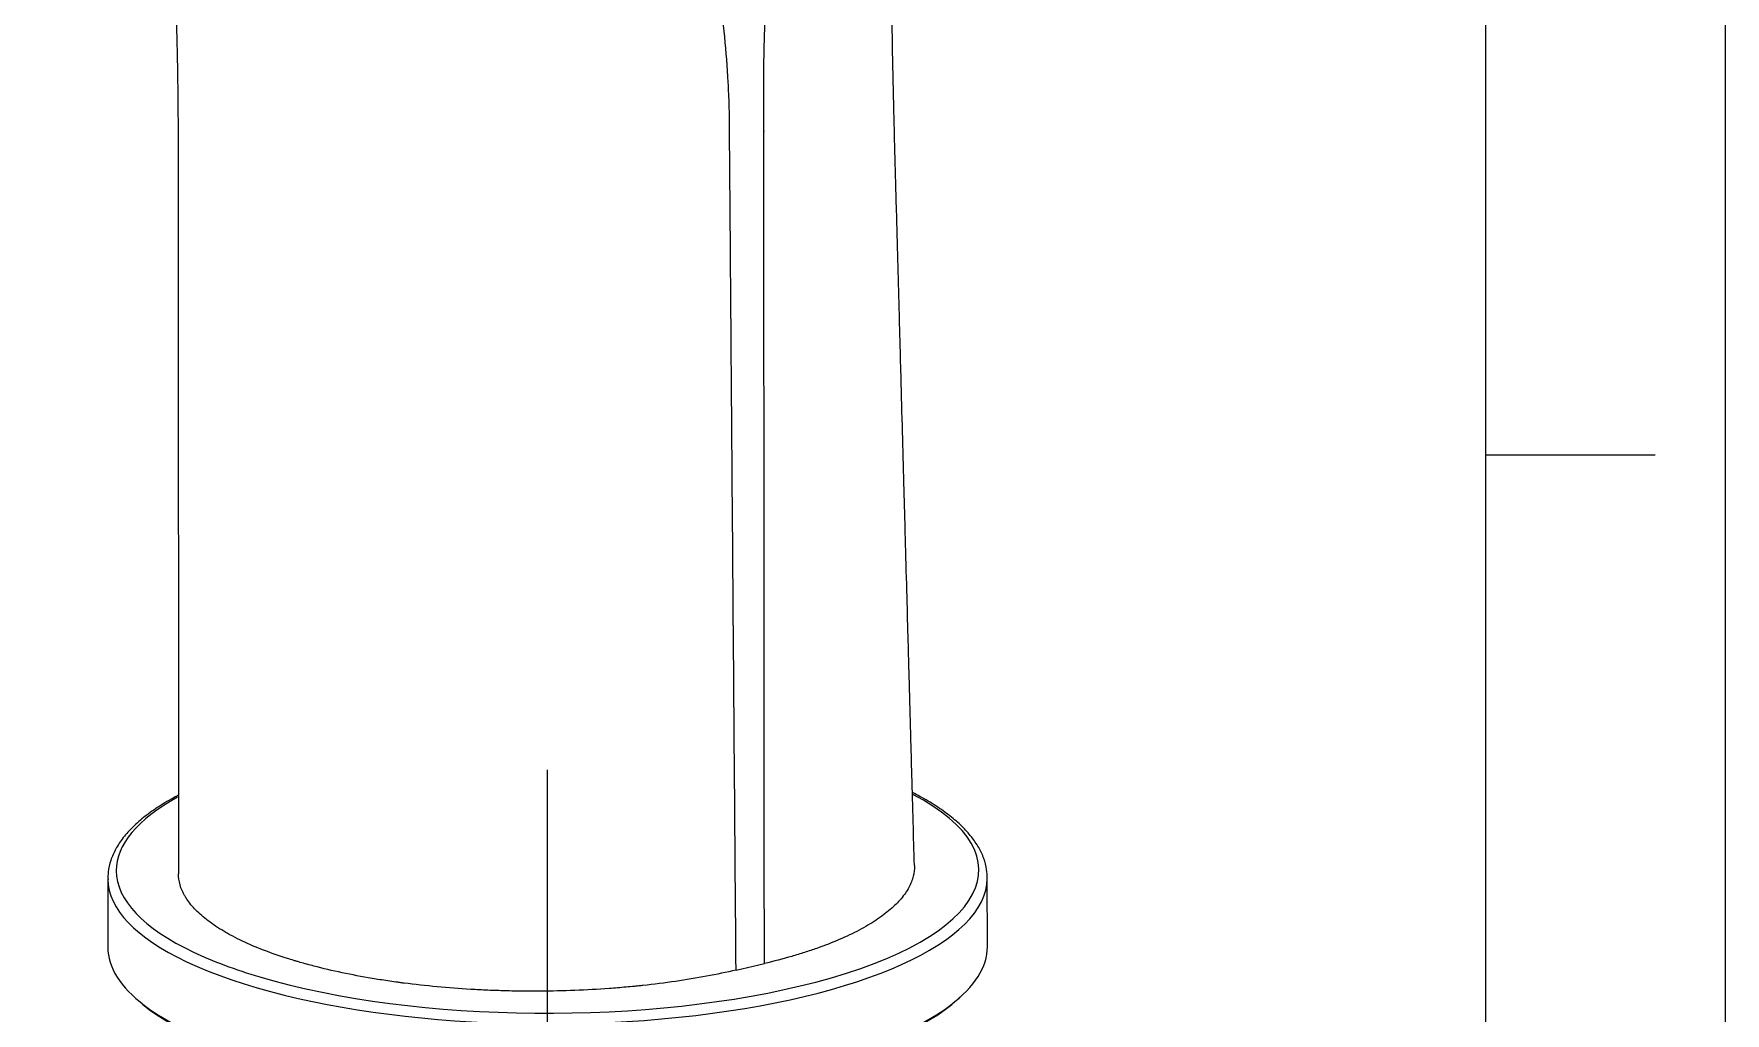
# Model space of a CAD drawing. Extents: x 9509 to 10103, y -15405 to -14985.
# Drawn here: x 10002.8 to 10102.8, y -15188.5 to -15130.6 of the extents above; entities that cross this region are included whole.
import ezdxf

# ---------------------------------------------------------------- set-up
doc = ezdxf.new("R2010")
doc.units = 0
doc.header["$MEASUREMENT"] = 0
doc.linetypes.add('CENTER', pattern=[47.5, 22, -8.5, 8.5, -8.5])
doc.linetypes.add('HIDDEN2', pattern=[4.7625, 3.175, -1.5875])
doc.layers.get('0').update_dxf_attribs({"linetype": 'CONTINUOUS'})
doc.layers.add('1', color=4, linetype='HIDDEN2')

msp = doc.modelspace()

# ---------------------------------------------------------------- linework, layer by layer
for p, q in [((10088.629, -15390.514), (10088.629, -14998.797)), ((10088.629, -15155.484), (10098.629, -15155.484))]:
    msp.add_line(p, q)
msp.add_lwpolyline([(9508.831, -14984.655), (10102.77, -14984.655), (10102.77, -15404.655), (9508.831, -15404.655)], close=True)
msp.add_point((10088.629, -15155.484))
at = {"layer": '1', "color": 1, "linetype": 'CENTER', "lineweight": 13}
msp.add_line((10033.153, -15191.004), (10033.143, -15174.115), dxfattribs=at)
at = {"layer": '1', "color": 7, "linetype": 'Continuous', "lineweight": 18}
for p, q in [((10007.147, -15180.547), (10007.149, -15184.605)), ((10059.149, -15184.572), (10059.147, -15180.514)), ((10044.291, -15185.953), (10045.966, -15185.566))]:
    msp.add_line(p, q, dxfattribs=at)
at = {"layer": '1', "color": 1, "linetype": 'Continuous', "lineweight": 13}
for centre, major_axis, start_param, end_param in [((10033.146, -15180.059), (-25.5, -0.016), 5.743871, 6.283185), ((10033.146, -15180.059), (-25.5, -0.016), 2.242173, 3.701443), ((10033.146, -15180.059), (-25.5, -0.016), 0, 0.607956), ((10033.147, -15180.531), (26, 0.017), 3.146657, 3.749548), ((10033.147, -15180.531), (26, 0.017), 3.749548, 6.281083), ((10033.146, -15180.059), (-25.5, -0.016), 0.607956, 0.840826), ((10033.149, -15184.588), (-26, -0.017), 0.410821, 2.729414)]:
    msp.add_ellipse(centre, major_axis=major_axis, ratio=0.330963, start_param=start_param, end_param=end_param, dxfattribs=at)
at = {"layer": '1', "color": 7, "linetype": 'Continuous', "lineweight": 18}
for centre, major_axis, start_param, end_param in [((10033.147, -15180.531), (26, 0.017), 3.141552, 3.146657), ((10033.149, -15184.588), (-26, -0.017), 0.000058, 0.410821), ((10033.149, -15184.588), (-26, -0.017), 2.729414, 3.141552), ((10033.146, -15180.059), (-25.5, -0.016), 0.840826, 2.242173), ((10033.149, -15184.777), (25.8, 0.016), 3.525023, 5.974974)]:
    msp.add_ellipse(centre, major_axis=major_axis, ratio=0.330963, start_param=start_param, end_param=end_param, dxfattribs=at)
for points, degree, knots in [([(10054.837, -15179.763), (10054.813, -15178.911), (10054.764, -15177.139), (10054.694, -15174.589), (10054.63, -15172.254), (10054.577, -15170.342), (10054.535, -15168.814), (10054.499, -15167.493), (10054.452, -15165.767), (10054.387, -15163.389), (10054.301, -15160.245), (10054.212, -15156.989), (10054.122, -15153.68), (10054.033, -15150.38), (10053.937, -15146.821), (10053.834, -15143.023), (10053.729, -15139.146), (10053.626, -15135.38), (10053.546, -15131.785), (10053.497, -15128.422), (10053.481, -15125.309), (10053.522, -15122.574), (10053.588, -15120.448), (10053.657, -15118.855), (10053.715, -15117.717), (10053.773, -15116.725), (10053.834, -15115.779), (10053.914, -15114.63), (10054.031, -15113.069), (10054.199, -15110.996), (10054.427, -15108.449), (10054.728, -15105.435), (10055.117, -15101.96), (10055.612, -15098.031), (10056.233, -15093.656), (10057.002, -15088.847), (10057.943, -15083.616), (10058.674, -15079.997), (10059.075, -15078.12)], 3, [0, 0, 0, 0, 0.024554, 0.05107, 0.07351, 0.091872, 0.106157, 0.117559, 0.129934, 0.15591, 0.186144, 0.220635, 0.249906, 0.281671, 0.315929, 0.352681, 0.391358, 0.427908, 0.46153, 0.495523, 0.525883, 0.552604, 0.575686, 0.588336, 0.599553, 0.609342, 0.617734, 0.627784, 0.64372, 0.664456, 0.689978, 0.720265, 0.755293, 0.79503, 0.83943, 0.888441, 0.941992, 1, 1, 1, 1]), ([(10045.966, -15185.566), (10045.95, -15160.745), (10045.934, -15135.923), (10045.932, -15132.971), (10045.937, -15132.524), (10045.956, -15130.802), (10046.205, -15125.709), (10046.645, -15122.208), (10046.966, -15119.656), (10047.637, -15115.28), (10048.162, -15111.855), (10048.771, -15108.349), (10051.186, -15094.455), (10054.69, -15080.679)], 2, [0, 0, 0, 0.477317, 0.477317, 0.509985, 0.509985, 0.542653, 0.607988, 0.607988, 0.673323, 0.673323, 0.738659, 0.738659, 1, 1, 1]), ([(10044.291, -15185.953), (10044.262, -15182.269), (10044.234, -15178.585), (10044.177, -15171.217), (10044.148, -15167.533), (10044.091, -15160.165), (10044.062, -15156.481), (10044.019, -15150.955), (10044.005, -15149.113), (10043.984, -15146.35), (10043.977, -15145.429), (10043.963, -15143.587), (10043.956, -15142.666), (10043.942, -15140.824), (10043.934, -15139.903), (10043.923, -15138.522), (10043.917, -15137.831), (10043.912, -15137.14), (10043.909, -15136.68), (10043.907, -15136.449), (10043.904, -15135.989), (10043.903, -15135.758), (10043.897, -15135.299), (10043.893, -15135.069), (10043.88, -15134.612), (10043.872, -15134.384), (10043.852, -15133.929), (10043.841, -15133.702), (10043.779, -15132.57), (10043.641, -15130.771), (10043.422, -15129.001), (10043.227, -15127.684), (10043.157, -15127.247), (10043.007, -15126.376), (10042.927, -15125.942), (10042.67, -15124.647), (10042.477, -15123.791), (10042.155, -15122.518), (10042.042, -15122.096), (10041.895, -15121.571), (10041.865, -15121.466), (10041.804, -15121.256), (10041.774, -15121.151), (10041.681, -15120.838), (10041.618, -15120.63), (10041.296, -15119.594), (10041.019, -15118.78), (10040.423, -15117.178), (10040.106, -15116.392), (10039.599, -15115.233), (10039.425, -15114.85), (10039.201, -15114.376), (10039.156, -15114.281), (10039.066, -15114.092), (10039.02, -15113.998), (10038.882, -15113.717), (10038.417, -15112.784), (10037.923, -15111.882), (10037.1, -15110.475), (10036.241, -15109.105), (10035.314, -15107.809), (10033.872, -15105.921), (10032.842, -15104.735), (10031.193, -15103.07), (10030.625, -15102.533), (10029.967, -15101.951), (10029.894, -15101.887), (10029.746, -15101.759), (10029.525, -15101.568), (10029.005, -15101.131), (10028.552, -15100.77), (10027.637, -15100.065), (10027.015, -15099.618), (10025.746, -15098.771), (10025.099, -15098.37), (10023.782, -15097.615), (10022.441, -15096.906), (10021.052, -15096.289), (10019.638, -15095.718), (10018.919, -15095.456), (10018.005, -15095.158), (10017.821, -15095.1), (10017.545, -15095.015), (10017.452, -15094.988), (10017.267, -15094.932), (10016.804, -15094.797), (10016.339, -15094.671), (10015.217, -15094.389), (10014.464, -15094.227), (10012.946, -15093.953), (10011.417, -15093.729), (10009.866, -15093.604), (10008.304, -15093.53), (10007.517, -15093.518), (10005.933, -15093.544), (10005.135, -15093.582), (10003.93, -15093.678), (10003.527, -15093.716), (10003.021, -15093.772), (10002.92, -15093.783), (10002.717, -15093.807), (10002.616, -15093.82), (10002.312, -15093.858), (10001.703, -15093.939), (10001.095, -15094.034), (10000.283, -15094.174), (9999.878, -15094.251), (9999.269, -15094.374), (9999.066, -15094.417), (9998.66, -15094.504), (9998.458, -15094.55), (9998.052, -15094.642), (9997.849, -15094.688), (9997.443, -15094.782), (9996.835, -15094.924), (9996.226, -15095.067), (9995.415, -15095.259), (9995.009, -15095.355), (9993.792, -15095.642), (9992.98, -15095.833), (9990.546, -15096.408), (9988.923, -15096.79), (9984.054, -15097.938), (9980.808, -15098.7), (9971.07, -15100.988), (9964.578, -15102.513), (9958.086, -15104.035)], 3, [0, 0, 0, 0, 0.0625, 0.0625, 0.125, 0.125, 0.1875, 0.1875, 0.21875, 0.21875, 0.234375, 0.234375, 0.25, 0.25, 0.265625, 0.265625, 0.273437, 0.277344, 0.277344, 0.28125, 0.28125, 0.285156, 0.285156, 0.289062, 0.289062, 0.292969, 0.292969, 0.296875, 0.296875, 0.3125, 0.328125, 0.328125, 0.335937, 0.335937, 0.34375, 0.34375, 0.359375, 0.359375, 0.367187, 0.367187, 0.369141, 0.369141, 0.371094, 0.371094, 0.375, 0.375, 0.390625, 0.390625, 0.40625, 0.40625, 0.414062, 0.414062, 0.416016, 0.416016, 0.417969, 0.417969, 0.421875, 0.4375, 0.4375, 0.453125, 0.46875, 0.46875, 0.5, 0.5, 0.515625, 0.515625, 0.517578, 0.517578, 0.519531, 0.523437, 0.53125, 0.53125, 0.546875, 0.546875, 0.5625, 0.5625, 0.578125, 0.59375, 0.59375, 0.609375, 0.609375, 0.613281, 0.613281, 0.615234, 0.615234, 0.617187, 0.625, 0.625, 0.640625, 0.640625, 0.65625, 0.671875, 0.671875, 0.6875, 0.6875, 0.703125, 0.703125, 0.710937, 0.710937, 0.712891, 0.712891, 0.714844, 0.714844, 0.71875, 0.726562, 0.726562, 0.734375, 0.734375, 0.738281, 0.738281, 0.742187, 0.742187, 0.746094, 0.746094, 0.75, 0.757812, 0.757812, 0.765625, 0.765625, 0.78125, 0.78125, 0.8125, 0.8125, 0.875, 0.875, 1, 1, 1, 1]), ([(9956.301, -15112.201), (9956.632, -15112.131), (9958.521, -15111.731), (9961.848, -15111.026), (9966.161, -15110.113), (9970.117, -15109.277), (9973.696, -15108.519), (9976.904, -15107.84), (9979.746, -15107.238), (9982.245, -15106.709), (9984.475, -15106.236), (9986.405, -15105.826), (9987.999, -15105.495), (9989.155, -15105.254), (9989.843, -15105.115), (9990.248, -15105.038), (9990.527, -15104.987), (9990.933, -15104.918), (9991.427, -15104.849), (9991.946, -15104.792), (9992.427, -15104.754), (9992.986, -15104.724), (9993.605, -15104.714), (9994.268, -15104.733), (9994.885, -15104.776), (9995.545, -15104.848), (9996.189, -15104.951), (9996.736, -15105.065), (9997.119, -15105.158), (9997.472, -15105.252), (9997.881, -15105.374), (9998.337, -15105.529), (9998.93, -15105.754), (9999.664, -15106.075), (10000.511, -15106.517), (10001.406, -15107.064), (10002.296, -15107.697), (10003.2, -15108.446), (10004.191, -15109.391), (10005.194, -15110.51), (10006.204, -15111.85), (10007.144, -15113.314), (10008.09, -15115.067), (10008.893, -15116.906), (10009.533, -15118.716), (10009.997, -15120.296), (10010.371, -15121.863), (10010.651, -15123.329), (10010.843, -15124.597), (10010.972, -15125.653), (10011.064, -15126.606), (10011.13, -15127.532), (10011.164, -15128.537), (10011.197, -15129.718), (10011.238, -15131.191), (10011.273, -15133.014), (10011.301, -15135.185), (10011.306, -15137.709), (10011.306, -15140.58), (10011.31, -15143.975), (10011.312, -15147.929), (10011.315, -15152.479), (10011.317, -15157.478), (10011.32, -15162.927), (10011.323, -15168.826), (10011.326, -15174.653), (10011.327, -15178.513), (10011.328, -15180.259)], 3, [0, 0, 0, 0, 0.007555, 0.043122, 0.075971, 0.106106, 0.133536, 0.157846, 0.179555, 0.198667, 0.215188, 0.230819, 0.243114, 0.252076, 0.257711, 0.259371, 0.261851, 0.266734, 0.273679, 0.280751, 0.287001, 0.292943, 0.303775, 0.31328, 0.321588, 0.331214, 0.343571, 0.351806, 0.357355, 0.362245, 0.369085, 0.377433, 0.384895, 0.398768, 0.414019, 0.427392, 0.443485, 0.459052, 0.473487, 0.494068, 0.511653, 0.528369, 0.547414, 0.569228, 0.583388, 0.597194, 0.610278, 0.622322, 0.632169, 0.639822, 0.646662, 0.65317, 0.659395, 0.666912, 0.676699, 0.688761, 0.703098, 0.719708, 0.738587, 0.759732, 0.786672, 0.816566, 0.849412, 0.885207, 0.923947, 0.965626, 1, 1, 1, 1]), ([(10011.318, -15175.613), (10011.256, -15175.645), (10010.856, -15175.859), (10010.166, -15176.268), (10009.334, -15176.857), (10008.625, -15177.474), (10008.046, -15178.116), (10007.602, -15178.78), (10007.305, -15179.458), (10007.159, -15180.069), (10007.153, -15180.448), (10007.163, -15180.598)], 3, [0, 0, 0, 0, 0.023301, 0.152577, 0.282185, 0.412045, 0.541722, 0.670358, 0.79674, 0.919944, 1, 1, 1, 1]), ([(10059.135, -15180.535), (10059.142, -15180.358), (10059.122, -15179.96), (10058.958, -15179.343), (10058.657, -15178.695), (10058.223, -15178.058), (10057.656, -15177.435), (10056.956, -15176.828), (10056.128, -15176.242), (10055.364, -15175.791), (10054.877, -15175.536), (10054.732, -15175.462)], 3, [0, 0, 0, 0, 0.092225, 0.208689, 0.326318, 0.446603, 0.569757, 0.694982, 0.821225, 0.9477, 1, 1, 1, 1]), ([(10054.837, -15179.763), (10054.84, -15179.861), (10054.836, -15179.959), (10054.821, -15180.114), (10054.81, -15180.199), (10054.794, -15180.285), (10054.782, -15180.341), (10054.775, -15180.37), (10054.713, -15180.626), (10054.625, -15180.851), (10054.385, -15181.296), (10054.08, -15181.735), (10053.65, -15182.164), (10053.28, -15182.482), (10053.149, -15182.587), (10052.87, -15182.796), (10052.723, -15182.899), (10052.262, -15183.203), (10051.928, -15183.4), (10051.204, -15183.782), (10050.814, -15183.967), (10049.981, -15184.325), (10049.537, -15184.498), (10048.946, -15184.707), (10048.827, -15184.748), (10048.585, -15184.829), (10048.463, -15184.869), (10048.092, -15184.988), (10047.839, -15185.065), (10047.065, -15185.291), (10046.527, -15185.433), (10045.966, -15185.566)], 3, [0, 0, 0, 0, 0.04364, 0.04364, 0.068808, 0.081391, 0.081391, 0.093975, 0.093975, 0.194644, 0.194644, 0.295314, 0.395983, 0.395983, 0.446318, 0.446318, 0.496653, 0.496653, 0.597322, 0.597322, 0.697992, 0.697992, 0.798661, 0.798661, 0.823828, 0.823828, 0.848996, 0.848996, 0.899331, 0.899331, 1, 1, 1, 1]), ([(10044.291, -15185.953), (10043.724, -15186.084), (10043.141, -15186.204), (10041.947, -15186.426), (10041.335, -15186.527), (10040.082, -15186.708), (10039.44, -15186.79), (10038.701, -15186.869), (10038.619, -15186.878), (10038.454, -15186.895), (10038.371, -15186.903), (10038.122, -15186.928), (10037.956, -15186.944), (10037.456, -15186.989), (10037.122, -15187.016), (10036.117, -15187.089), (10035.442, -15187.126), (10034.086, -15187.179), (10033.403, -15187.194), (10032.374, -15187.201), (10032.03, -15187.2), (10031.598, -15187.196), (10031.512, -15187.195), (10031.339, -15187.193), (10031.252, -15187.191), (10030.993, -15187.187), (10030.821, -15187.183), (10030.306, -15187.169), (10029.622, -15187.146), (10028.946, -15187.111), (10027.937, -15187.051), (10027.272, -15187.001), (10025.955, -15186.878), (10025.304, -15186.806), (10024.58, -15186.712), (10024.499, -15186.701), (10024.339, -15186.68), (10024.099, -15186.647), (10023.862, -15186.613), (10023.391, -15186.543), (10023.081, -15186.494), (10022.166, -15186.34), (10021.573, -15186.228), (10020.423, -15185.985), (10019.866, -15185.854), (10019.056, -15185.643), (10018.791, -15185.57), (10018.465, -15185.477), (10018.4, -15185.458), (10018.271, -15185.419), (10018.078, -15185.362), (10017.89, -15185.304), (10017.27, -15185.107), (10016.8, -15184.942), (10015.912, -15184.599), (10015.494, -15184.42), (10014.907, -15184.142), (10014.717, -15184.047), (10014.443, -15183.903), (10014.354, -15183.854), (10014.178, -15183.756), (10014.092, -15183.706), (10013.669, -15183.456), (10013.363, -15183.253), (10012.814, -15182.838), (10012.571, -15182.626), (10012.148, -15182.197), (10011.967, -15181.978), (10011.782, -15181.7), (10011.73, -15181.616), (10011.682, -15181.532), (10011.651, -15181.475), (10011.636, -15181.447), (10011.564, -15181.306), (10011.515, -15181.193), (10011.394, -15180.854), (10011.347, -15180.628), (10011.33, -15180.354), (10011.328, -15180.306), (10011.328, -15180.259)], 3, [0, 0, 0, 0, 0.045022, 0.045022, 0.090043, 0.090043, 0.135065, 0.135065, 0.140693, 0.140693, 0.146321, 0.146321, 0.157576, 0.157576, 0.180087, 0.180087, 0.225109, 0.225109, 0.27013, 0.27013, 0.292641, 0.292641, 0.298269, 0.298269, 0.303897, 0.303897, 0.315152, 0.315152, 0.337663, 0.360174, 0.360174, 0.405195, 0.405195, 0.450217, 0.450217, 0.455845, 0.455845, 0.461473, 0.472728, 0.472728, 0.495239, 0.495239, 0.540261, 0.540261, 0.585282, 0.585282, 0.607793, 0.607793, 0.613421, 0.613421, 0.619049, 0.630304, 0.630304, 0.675326, 0.675326, 0.720348, 0.720348, 0.742858, 0.742858, 0.754114, 0.754114, 0.765369, 0.765369, 0.810391, 0.810391, 0.855413, 0.855413, 0.900434, 0.900434, 0.91169, 0.917318, 0.917318, 0.922945, 0.922945, 0.945456, 0.945456, 0.990478, 0.990478, 1, 1, 1, 1])]:
    msp.add_open_spline(points, degree=degree, knots=knots, dxfattribs=at)

doc.saveas('drawing.dxf')
